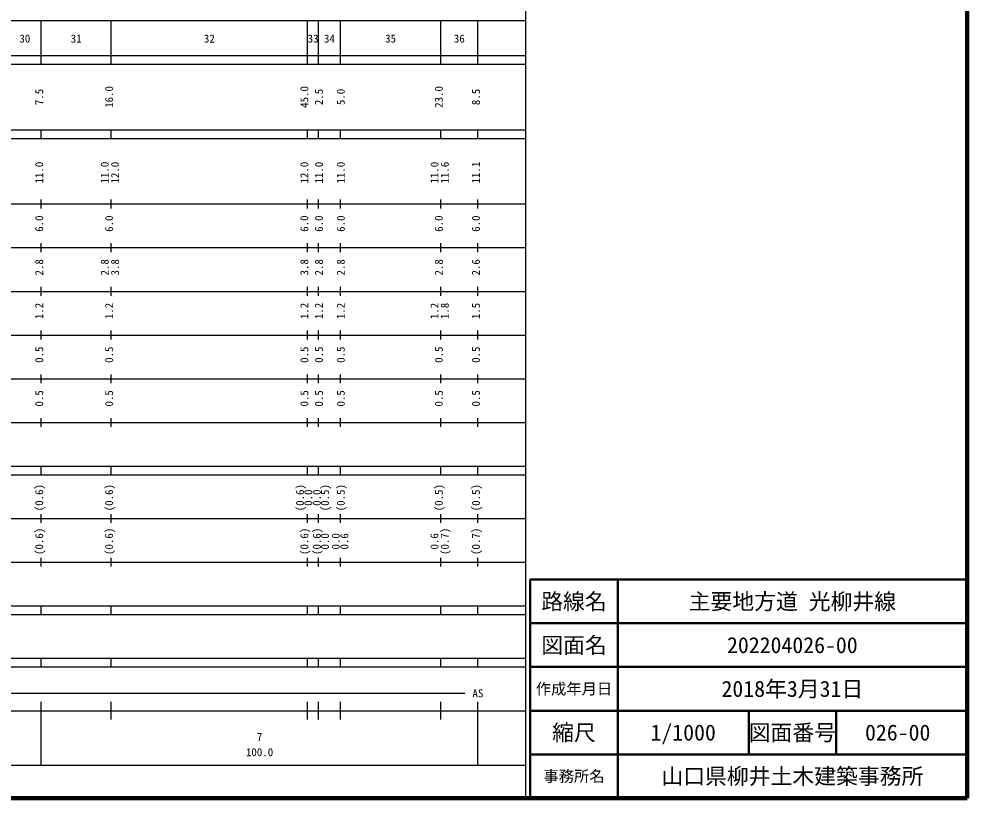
# Model space of a CAD drawing. Units: millimetres on the paper, enlarged 1000 times. Extents: x 40000 to 680000, y 20000 to 380000.
# Drawn here: x 462903 to 680000, y 20000 to 198357 of the extents above; entities that cross this region are included whole.
import ezdxf
from ezdxf.enums import TextEntityAlignment as Align

# ---------------------------------------------------------------- set-up
doc = ezdxf.new("R2010")
doc.units = ezdxf.units.MM
doc.header["$LTSCALE"] = 1000
for name, color, linetype, lineweight in [('M-TTL', 2, 'Continuous', 140), ('M-TTL-BAND', 7, 'Continuous', 25), ('M-TTL-FRAM', 2, 'Continuous', 50), ('M-TTL-LINE', 7, 'Continuous', 50)]:
    doc.layers.add(name, color=color, linetype=linetype, lineweight=lineweight)
doc.layers.add('M-TTL-TXT', color=7, linetype='Continuous')
doc.styles.add('ＭＳ ゴシック', font='')
doc.styles.get('ＭＳ ゴシック').set_extended_font_data('MS Gothic')

msp = doc.modelspace()

# ---------------------------------------------------------------- linework, layer by layer
at = {"layer": 'M-TTL'}
for p, q in [((680000, 20000), (680000, 380000)), ((40000, 20000), (680000, 20000))]:
    msp.add_line(p, q, dxfattribs=at)
at = {"layer": 'M-TTL-BAND'}
for p, q in [((579000, 20000), (579000, 370000)), ((68000, 198000), (579000, 198000)), ((468000, 188000), (468000, 198000)), ((484000, 188000), (484000, 198000)), ((529000, 188000), (529000, 198000)), ((531500, 188000), (531500, 198000)), ((536500, 188000), (536500, 198000)), ((559500, 188000), (559500, 198000)), ((568000, 188000), (568000, 198000)), ((40000, 190000), (579000, 190000)), ((40000, 188000), (579000, 188000)), ((40000, 173000), (579000, 173000)), ((468000, 171000), (468000, 173000)), ((484000, 171000), (484000, 173000)), ((529000, 171000), (529000, 173000)), ((531500, 171000), (531500, 173000)), ((536500, 171000), (536500, 173000)), ((559500, 171000), (559500, 173000)), ((568000, 171000), (568000, 173000)), ((40000, 171000), (579000, 171000)), ((468000, 155000), (468000, 157000)), ((484000, 155000), (484000, 157000)), ((529000, 155000), (529000, 157000)), ((531500, 155000), (531500, 157000)), ((536500, 155000), (536500, 157000)), ((559500, 155000), (559500, 157000)), ((568000, 155000), (568000, 157000)), ((40000, 156000), (579000, 156000)), ((46000, 146000), (579000, 146000)), ((468000, 145000), (468000, 147000)), ((484000, 145000), (484000, 147000)), ((529000, 145000), (529000, 147000)), ((531500, 145000), (531500, 147000)), ((536500, 145000), (536500, 147000)), ((559500, 145000), (559500, 147000)), ((568000, 145000), (568000, 147000)), ((468000, 135000), (468000, 137000)), ((484000, 135000), (484000, 137000)), ((529000, 135000), (529000, 137000)), ((531500, 135000), (531500, 137000)), ((536500, 135000), (536500, 137000)), ((559500, 135000), (559500, 137000)), ((568000, 135000), (568000, 137000)), ((52000, 136000), (579000, 136000)), ((46000, 126000), (579000, 126000)), ((468000, 125000), (468000, 127000)), ((484000, 125000), (484000, 127000)), ((529000, 125000), (529000, 127000)), ((531500, 125000), (531500, 127000)), ((536500, 125000), (536500, 127000)), ((559500, 125000), (559500, 127000)), ((568000, 125000), (568000, 127000)), ((52000, 116000), (579000, 116000)), ((468000, 115000), (468000, 117000)), ((484000, 115000), (484000, 117000)), ((529000, 115000), (529000, 117000)), ((531500, 115000), (531500, 117000)), ((536500, 115000), (536500, 117000)), ((559500, 115000), (559500, 117000)), ((568000, 115000), (568000, 117000)), ((468000, 105000), (468000, 107000)), ((484000, 105000), (484000, 107000)), ((529000, 105000), (529000, 107000)), ((531500, 105000), (531500, 107000)), ((536500, 105000), (536500, 107000)), ((559500, 105000), (559500, 107000)), ((568000, 105000), (568000, 107000)), ((46000, 106000), (579000, 106000)), ((40000, 96000), (579000, 96000)), ((468000, 94000), (468000, 96000)), ((484000, 94000), (484000, 96000)), ((529000, 94000), (529000, 96000)), ((531500, 94000), (531500, 96000)), ((536500, 94000), (536500, 96000)), ((559500, 94000), (559500, 96000)), ((568000, 94000), (568000, 96000)), ((40000, 94000), (579000, 94000)), ((468000, 83000), (468000, 85000)), ((484000, 83000), (484000, 85000)), ((529000, 83000), (529000, 85000)), ((531500, 83000), (531500, 85000)), ((536500, 83000), (536500, 85000)), ((559500, 83000), (559500, 85000)), ((568000, 83000), (568000, 85000)), ((49000, 84000), (579000, 84000)), ((40000, 74000), (579000, 74000)), ((468000, 73000), (468000, 75000)), ((484000, 73000), (484000, 75000)), ((529000, 73000), (529000, 75000)), ((531500, 73000), (531500, 75000)), ((536500, 73000), (536500, 75000)), ((559500, 73000), (559500, 75000)), ((568000, 73000), (568000, 75000)), ((40000, 64000), (579000, 64000)), ((468000, 62000), (468000, 64000)), ((484000, 62000), (484000, 64000)), ((529000, 62000), (529000, 64000)), ((531500, 62000), (531500, 64000)), ((536500, 62000), (536500, 64000)), ((559500, 62000), (559500, 64000)), ((568000, 62000), (568000, 64000)), ((40000, 62000), (579000, 62000)), ((40000, 52000), (579000, 52000)), ((40000, 50000), (579000, 50000)), ((468000, 50000), (468000, 52000)), ((484000, 50000), (484000, 52000)), ((529000, 50000), (529000, 52000)), ((531500, 50000), (531500, 52000)), ((536500, 50000), (536500, 52000)), ((559500, 50000), (559500, 52000)), ((568000, 50000), (568000, 52000)), ((71000, 44000), (565000, 44000)), ((468000, 27500), (468000, 42000)), ((484000, 38000), (484000, 42000)), ((529000, 38000), (529000, 42000)), ((531500, 38000), (531500, 42000)), ((536500, 38000), (536500, 42000)), ((559500, 38000), (559500, 42000)), ((568000, 27500), (568000, 42000)), ((40000, 40000), (579000, 40000)), ((68000, 27500), (579000, 27500))]:
    msp.add_line(p, q, dxfattribs=at)
at = {"layer": 'M-TTL-FRAM'}
for p, q in [((680000, 70000), (580000, 70000)), ((580000, 70000), (580000, 20000))]:
    msp.add_line(p, q, dxfattribs=at)
at = {"layer": 'M-TTL-LINE'}
for p, q in [((600000, 70000), (600000, 20000)), ((680000, 60000), (580000, 60000)), ((680000, 50000), (580000, 50000)), ((680000, 40000), (580000, 40000)), ((630000, 40000), (630000, 30000)), ((650000, 40000), (650000, 30000)), ((680000, 30000), (580000, 30000))]:
    msp.add_line(p, q, dxfattribs=at)

# ---------------------------------------------------------------- texts
at = {"layer": 'M-TTL-BAND', "style": 'ＭＳ ゴシック'}
for s, p in [('30', (464250, 192405)), ('31', (476000, 192405)), ('32', (506500, 192405)), ('33', (530250, 192405)), ('34', (534000, 192405)), ('35', (548000, 192405)), ('36', (563750, 192405)), ('AS', (568000, 42500)), ('7', (518000, 32523)), ('100.0', (518000, 29033))]:
    msp.add_text(s, height=1833, dxfattribs=at).set_placement(p, align=Align.BOTTOM_CENTER)
for s, p in [('16.0', (485000, 180500)), ('45.0', (529713, 180500)), ('23.0', (560500, 180500)), ('7.5', (469000, 180500)), ('2.5', (533054, 180500)), ('5.0', (538054, 180500)), ('8.5', (569000, 180500)), ('11.0', (469000, 163174)), ('11.0', (484000, 163174)), ('12.0', (486370, 163174)), ('12.0', (529713, 163174)), ('11.0', (533054, 163174)), ('11.0', (538054, 163174)), ('11.0', (559500, 163174)), ('11.6', (561870, 163174)), ('11.1', (569000, 163174)), ('6.0', (469000, 151500)), ('6.0', (485000, 151500)), ('6.0', (529713, 151500)), ('6.0', (533054, 151500)), ('6.0', (538054, 151500)), ('6.0', (560500, 151500)), ('6.0', (569000, 151500)), ('2.8', (469000, 141500)), ('2.8', (484000, 141500)), ('3.8', (486370, 141500)), ('3.8', (529713, 141500)), ('2.8', (533054, 141500)), ('2.8', (538054, 141500)), ('2.8', (560500, 141500)), ('2.6', (569000, 141500)), ('1.2', (469000, 131500)), ('1.2', (485000, 131500)), ('1.2', (529713, 131500)), ('1.2', (533054, 131500)), ('1.2', (538054, 131500)), ('1.2', (559500, 131500)), ('1.8', (561870, 131500)), ('1.5', (569000, 131500)), ('0.5', (469000, 121500)), ('0.5', (485000, 121500)), ('0.5', (529713, 121500)), ('0.5', (533054, 121500)), ('0.5', (538054, 121500)), ('0.5', (560500, 121500)), ('0.5', (569000, 121500)), ('0.5', (469000, 111500)), ('0.5', (485000, 111500)), ('0.5', (529713, 111500)), ('0.5', (533054, 111500)), ('0.5', (538054, 111500)), ('0.5', (560500, 111500)), ('0.5', (569000, 111500)), ('(0.6)', (469000, 88764)), ('(0.6)', (485000, 88764)), ('(0.6)', (528713, 88764)), ('(0.5)', (534424, 88764)), ('(0.5)', (538054, 88764)), ('(0.5)', (560500, 88764)), ('(0.5)', (569000, 88764)), ('0.0', (530610, 88764)), ('0.0', (532572, 88764)), ('(0.6)', (469000, 78764)), ('(0.6)', (485000, 78764)), ('(0.6)', (529713, 78764)), ('(0.6)', (532572, 78764)), ('0.0', (534424, 78764)), ('0.0', (536902, 78764)), ('0.6', (538870, 78764)), ('0.6', (559500, 78764)), ('(0.7)', (561870, 78764)), ('(0.7)', (569000, 78764))]:
    msp.add_text(s, height=1833, rotation=90, dxfattribs=at).set_placement(p, align=Align.BOTTOM_CENTER)
at = {"layer": 'M-TTL-TXT', "style": 'ＭＳ ゴシック'}
for s, height, p in [('路線名', 3666, (590000, 65000)), ('路線名', 3666, (590000, 65000)), ('主要地方道 光柳井線', 3666, (640000, 65000)), ('図面名', 3666, (590000, 55000)), ('図面名', 3666, (590000, 55000)), ('202204026-00', 3666, (640000, 55000)), ('作成年月日', 2566, (590000, 45000)), ('作成年月日', 2566, (590000, 45000)), ('2018年3月31日', 3666, (640000, 45000)), ('縮尺', 3666, (590000, 35000)), ('縮尺', 3666, (590000, 35000)), ('1/1000', 3666, (615000, 35000)), ('図面番号', 3666, (640000, 35000)), ('図面番号', 3666, (640000, 35000)), ('026-00', 3666, (664125, 35000)), ('事務所名', 2566, (590000, 25000)), ('事務所名', 2566, (590000, 25000)), ('山口県柳井土木建築事務所', 3666, (640000, 25000))]:
    msp.add_text(s, height=height, dxfattribs=at).set_placement(p, align=Align.MIDDLE_CENTER)

doc.saveas('drawing.dxf')
